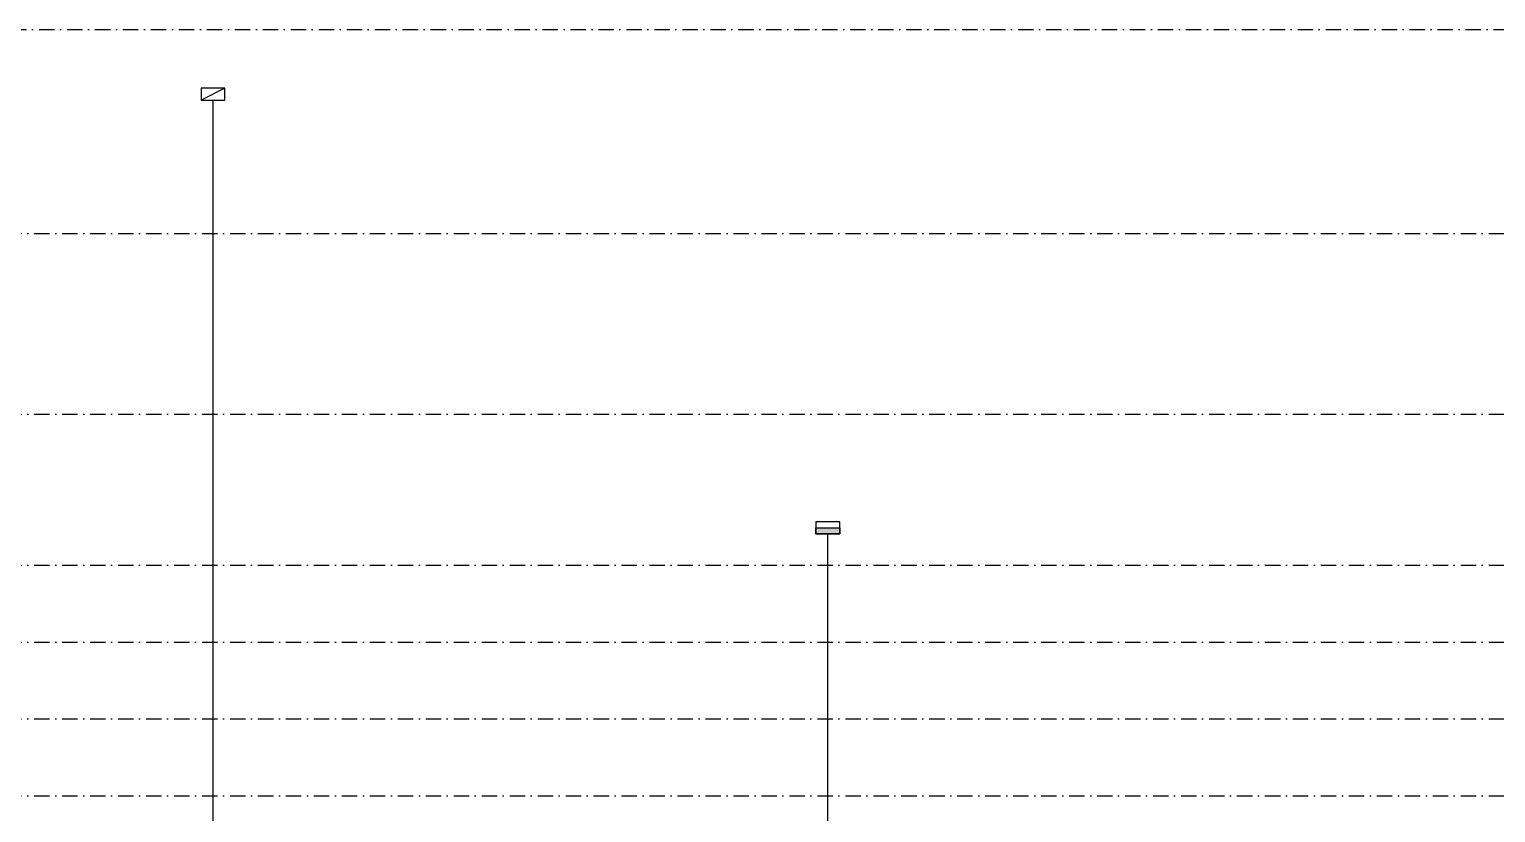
# Model space of a CAD drawing. Header units: millimetres. Extents: x -1221 to 2392, y 143 to 1021.
# Drawn here: x 1422 to 1899.1, y 761 to 1015.7 of the extents above; entities that cross this region are included whole.
import ezdxf

# ---------------------------------------------------------------- set-up
doc = ezdxf.new("R2010")
doc.units = ezdxf.units.MM
doc.header["$MEASUREMENT"] = 0
doc.linetypes.add('Штрихпунктирная 5 х 2 мм', pattern=[9, 5, -2, 0, -2])
for name, color, linetype in [('ACM 0.05mm', 1, 'Continuous'), ('ACM Text', 7, 'Continuous'), ('EM_Щиты', 7, 'Continuous')]:
    doc.layers.add(name, color=color, linetype=linetype)

# ---------------------------------------------------------------- blocks, each defined once
blk = doc.blocks.new('*U29')
at = {"linetype": 'Continuous'}
blk.add_lwpolyline([(-3.9, 0), (3.9, 0), (3.9, 3.9), (-3.9, 3.9)], close=True, dxfattribs=at)
blk.add_lwpolyline([(3.9, 3.9), (-3.9, 0)])
blk = doc.blocks.new('*U19')
at = {"linetype": 'Continuous'}
h = blk.add_hatch(color=256, dxfattribs=at)
h.dxf.hatch_style = 1
h.paths.add_polyline_path([(-3.9, 1.95), (-3.9, 0), (3.9, 0), (3.9, 1.95)])
for points in [[(-3.9, 0), (3.9, 0), (3.9, 3.9), (-3.9, 3.9)], [(-3.9, 1.95), (3.9, 1.95), (3.9, 0), (-3.9, 0)]]:
    blk.add_lwpolyline(points, close=True, dxfattribs=at)

msp = doc.modelspace()

# ---------------------------------------------------------------- linework, layer by layer
msp.add_lwpolyline([(1481.78, 554.89), (1481.78, 992.66)])
at = {"layer": 'ACM 0.05mm', "color": 7, "linetype": 'Штрихпунктирная 5 х 2 мм'}
for points in [[(586.41, 1015.7), (762.34, 1015.7), (762.34, 1015.7), (772.34, 1015.7), (906.48, 1015.7), (906.48, 1015.7), (906.48, 1015.7), (906.48, 1015.7), (906.48, 1015.7), (906.48, 1015.7), (2391.94, 1015.7)], [(586.41, 949.31), (2391.94, 949.31)], [(586.41, 890.62), (2391.94, 890.62)], [(586.41, 841.46), (2391.94, 841.46)], [(586.41, 816.46), (2391.94, 816.46)], [(586.41, 791.46), (2391.94, 791.46)], [(586.41, 766.46), (2391.94, 766.46)]]:
    msp.add_lwpolyline(points, dxfattribs=at)
at = {"layer": 'ACM Text'}
msp.add_lwpolyline([(1681.78, 554.89), (1681.78, 851.63)], dxfattribs=at)

# ---------------------------------------------------------------- block references
at = {"layer": 'EM_Щиты'}
for name, p in [('*U29', (1481.78, 992.66)), ('*U19', (1681.78, 851.63))]:
    msp.add_blockref(name, p, dxfattribs=at)

doc.saveas('drawing.dxf')
